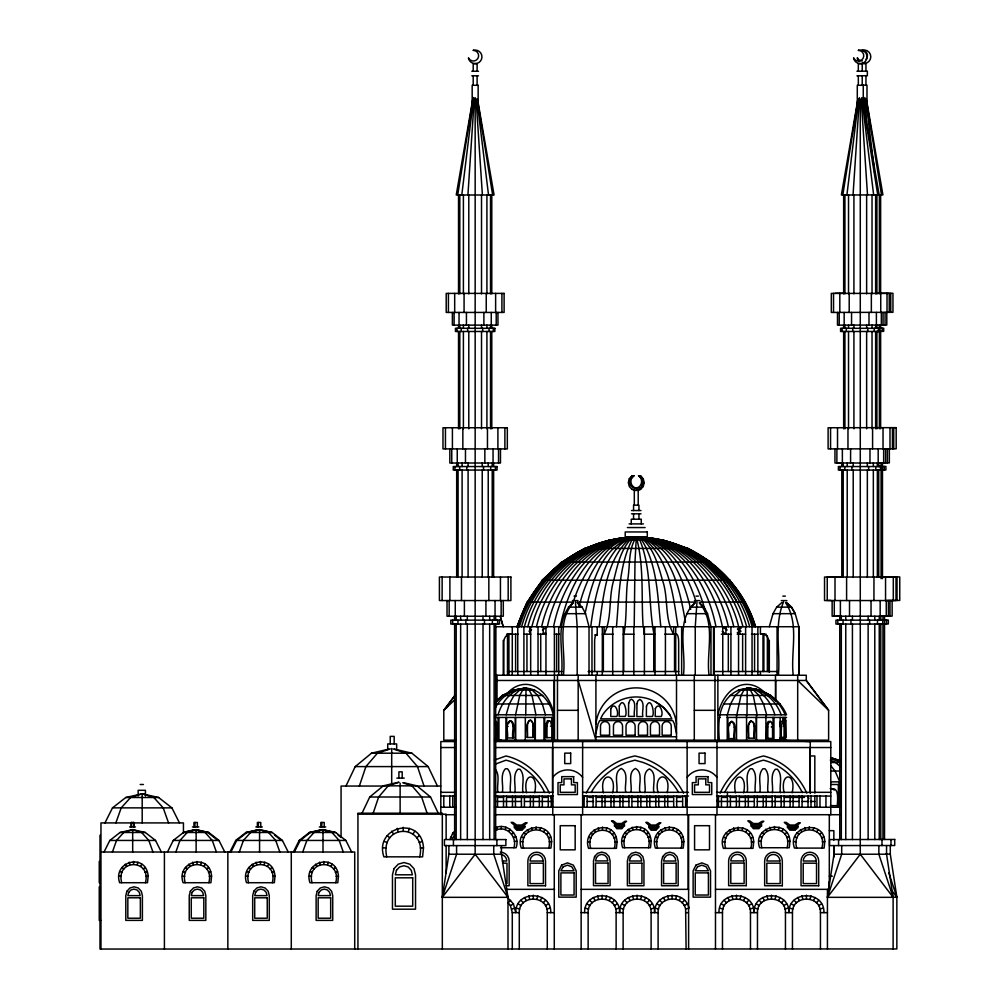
<?xml version="1.0" encoding="UTF-8"?>
<svg xmlns="http://www.w3.org/2000/svg" width="999" height="999" viewBox="0 0 999 999"><rect width="100%" height="100%" fill="white"/><g stroke="black" fill="none" stroke-linecap="round" stroke-linejoin="round"><path stroke-width="1.5" d="M525.749 714.797L526.023 688.186C540.934 689.098 551.923 703.508 553.633 717.432L494.542 717.432M746.99 714.797L747.24 688.186C764.247 688.498 779.957 699.125 786.563 714.797L717.869 714.797A42.358 30.145 -90 0 1 764.847 692.831M634.203 626.735L634.989 562.05L636.313 537.175L662.674 540.022L687.861 548.439L710.826 562.05L561.688 562.05L542.22 580.219L527.222 602.11L517.095 626.735M781.643 737.924C780.431 736.962 782.067 709.814 783.978 726.46M551.735 737.637L545.654 737.637L545.741 724.687L547.44 720.641L550.536 721.216L551.735 726.173L550.449 726.173M546.952 737.637L547.027 724.687L548.726 720.641M767.794 738.386L767.869 725.436L768.98 721.965L770.179 721.191L771.378 721.965L772.502 725.436L772.577 738.386L766.508 738.386L766.82 724.063L768.281 721.39L770.092 721.965M510.926 720.729C516.433 724.013 512.275 732.991 513.686 737.924L507.33 737.924C508.741 732.991 504.582 724.013 510.089 720.729C515.596 724.013 511.451 732.991 512.862 737.924M467.919 195.005L474.238 99.188M853.046 195.005L859.465 97.652M862.686 105.27L863.086 99.088M530.881 720.416C535.864 724.213 532.08 732.304 533.354 737.424L527.122 737.424C528.596 732.604 524.125 722.889 530.369 720.229M527.385 737.424L527.497 724.475L528.883 720.991M616.433 626.735C619.18 597.702 618.631 566.67 631.905 540.022L636.313 537.175C690.172 537.175 740.259 575.174 755.431 626.735M750.449 721.166C757.729 721.578 753.009 734.253 754.47 738.174L748.239 738.174C749.512 733.054 745.729 724.962 750.711 721.166M748.501 738.174L748.613 725.224L749.999 721.74M828.983 885.289L829.307 881.405M779.72 724.974L780.544 720.916L781.43 721.49M121.703 882.716C115.36 858.628 151.761 858.628 145.417 882.716M148.127 876.223L147.49 882.716L119.63 882.716C112.3 860.938 146.641 852.547 148.127 876.223L145.804 876.335M185.14 882.716C178.796 858.628 215.197 858.628 208.853 882.716M211.563 876.223L210.926 882.716L183.067 882.716C175.737 860.938 210.077 852.547 211.563 876.223L209.241 876.335M248.576 882.716C242.245 858.628 278.634 858.628 272.29 882.716M275 876.223L274.363 882.716L246.516 882.716C239.186 860.938 273.514 852.547 275 876.223L272.677 876.335M312.025 882.716C305.682 858.628 342.07 858.628 335.739 882.716M338.436 876.223L337.799 882.716L309.952 882.716C302.622 860.938 336.95 852.547 338.436 876.223L336.114 876.335M386.763 856.842C379.058 822.914 427.435 822.914 419.73 856.842M423.489 847.814L422.602 856.842L383.891 856.842C373.701 826.573 421.428 814.909 423.489 847.814L420.267 847.976M590.634 848.363C584.29 824.275 620.691 824.275 614.348 848.363M617.057 841.87L616.42 848.363L588.561 848.363C581.231 826.585 615.571 818.193 617.057 841.87L614.735 841.982M624.725 847.739C618.381 823.651 654.782 823.651 648.438 847.739M651.148 841.233L650.511 847.739L622.652 847.739C615.322 825.961 649.662 817.569 651.148 841.233L648.826 841.358M657.467 848.101C651.123 824.025 687.524 824.025 681.181 848.101M683.89 841.608L683.254 848.101L655.394 848.101C648.064 826.323 682.404 817.944 683.89 841.608L681.568 841.732M495.029 830.718C505.831 824.2 517.669 836.7 513.911 847.739M494.542 828.233C506.481 821.49 520.829 835.189 516.121 847.739L500.561 847.739M523.513 848.101C517.057 823.913 555.194 823.913 548.738 848.101M551.623 841.608L550.948 848.101L521.316 848.101C513.249 826.273 550.661 818.406 551.623 841.608L549.15 841.732M725.586 848.363C719.13 824.175 757.267 824.175 750.811 848.363M753.696 841.87L753.009 848.363L723.388 848.363C715.321 826.535 752.734 818.656 753.696 841.87L751.223 841.982M761.85 847.739C755.394 823.551 793.531 823.551 787.075 847.739M789.959 841.233L789.285 847.739L759.652 847.739C751.585 825.911 788.998 818.031 789.959 841.233L787.487 841.358M796.678 848.101C790.221 823.913 828.358 823.913 821.902 848.101M824.787 841.608L824.113 848.101L794.48 848.101C786.413 826.273 823.825 818.406 824.787 841.608L822.314 841.732M461.788 195.005L473.651 97.652M846.902 195.005L858.578 99.188M599.1 626.735C603.458 596.965 605.619 562.487 628.059 540.022L636.313 537.175L662.312 540.022L687.225 548.439L709.802 562.05L728.995 580.219L743.943 602.11L753.958 626.735M550.774 912.649C551.623 890.184 514.935 890.184 515.784 912.649L513.449 903.908L508.254 898.426M519.28 949.05L519.28 912.649C518.606 894.679 547.952 894.679 547.277 912.649L547.277 949.05M584.64 912.649C583.791 890.184 620.479 890.184 619.617 912.649C618.768 890.184 655.456 890.184 654.607 912.649C653.733 892.969 684.752 888.885 688.998 908.128L685.614 909.028L686.101 949.05M588.136 949.05L588.136 912.649C587.462 894.679 616.808 894.679 616.121 912.649L616.121 949.05M623.126 949.05L623.126 912.649C622.439 894.679 651.785 894.679 651.111 912.649L651.111 949.05M658.104 949.05L658.104 912.649C657.404 896.902 682.23 893.63 685.614 909.028M718.98 912.649C718.131 890.184 754.819 890.184 753.97 912.649C753.121 890.184 789.809 890.184 788.948 912.649C788.099 890.184 824.787 890.184 823.938 912.649M722.477 949.05L722.477 912.649C721.802 894.679 751.148 894.679 750.474 912.649L750.474 949.05M757.467 949.05L757.467 912.649C756.78 894.679 786.138 894.679 785.451 912.649L785.451 949.05M792.457 949.05L792.457 912.649C791.77 894.679 821.116 894.679 820.441 912.649L820.441 949.05M697.002 601.91L695.254 626.735L695.254 675.249M448.888 845.604L448.888 854.22L442.32 897.327L507.992 897.327L507.992 949.05M834.003 845.604L834.003 854.22L827.434 897.327L893.118 897.327L893.118 949.05M515.584 714.797L519.717 695.466L522.727 690.047L526.023 688.186L532.155 690.047L537.749 695.466L542.32 703.97L545.454 714.797M736.825 714.797L740.958 695.466L743.955 690.047L747.24 688.186L759.252 690.047L770.217 695.466L775.798 700.774M590.721 626.735C593.556 604.532 598.164 582.38 607.817 562.05C614.135 550.911 622.402 538.548 636.313 537.175C689.522 537.212 737.911 575.874 752.135 626.735M785.501 720.991L785.689 720.229L786.063 737.424L785.314 737.424M457.692 195.005L472.977 99.001M842.806 195.005L858.091 99.001M473.051 97.477L456.243 195.005L494.068 195.005L478.046 102.048M857.654 100.524L841.37 195.005L882.916 194.892L866.633 100.412M585.027 613.698C591.283 584.652 601.823 542.732 636.313 537.175C689.01 537.25 736.013 576.548 749.675 626.735M729.495 725.649L729.782 724.263M450.012 839.56L452.759 833.141L455.307 830.706M579.095 606.455C584.403 585.064 593.743 564.085 609.652 548.439C630.619 529.47 661.051 538.973 684.14 548.439M595.916 733.353L598.114 723.701L599.712 720.566L672.727 720.566L674.313 723.701L676.51 733.353M632.442 475.749L629.295 478.746L628.334 482.629L629.295 486.501L631.917 489.348L635.501 490.384L640.596 489.348L643.231 486.501L644.193 482.629L643.231 478.746L640.596 475.899L638.561 475.749A6.618 6.119 -90 0 1 640.197 485.739A6.618 6.119 -90 0 1 630.819 485.739A6.618 6.119 -90 0 1 632.442 475.749L633.953 475.749A6.618 6.119 -90 0 0 631.468 484.29A6.618 6.119 -90 0 0 639.11 487.699M639.098 489.348L641.72 486.501L642.682 482.629L641.72 478.746L638.561 475.749M560.214 626.735C567.719 587.462 591.283 540.047 636.313 537.175C687.649 537.387 730.781 578.409 742.969 626.735M695.217 602.472C675.037 620.491 686.5 651.96 683.403 675.249M573.251 602.472C553.046 620.491 564.522 651.96 561.426 675.249M536.9 899.137L537.812 895.753M605.756 899.137L606.655 895.753M640.734 899.137L641.645 895.753M675.724 899.137L676.635 895.753M740.097 899.137L741.008 895.753M775.087 899.137L775.986 895.753M810.064 899.137L810.976 895.753M769.317 626.735L772.976 613.673L776.673 607.142L781.967 602.472M553.558 626.735C561.775 585.464 589.847 539.148 636.313 537.175C686.775 537.574 727.322 579.645 738.661 626.735L741.221 628.221M137.238 864.535L137.924 862.174M200.674 864.535L201.373 862.174M264.111 864.535L264.81 862.174M327.547 864.535L328.246 862.174M408.354 831.568L409.328 828.283M506.131 714.797L509.34 703.97L514.01 695.466L519.742 690.047L526.023 688.186L529.158 690.047L532.005 695.466L535.939 714.797M606.168 830.181L606.868 827.821M640.259 829.557L640.958 827.197M673.001 829.919L673.688 827.559M727.372 714.797L730.569 703.97L735.239 695.466L740.971 690.047C759.09 684.003 778.458 698.176 785.152 714.797M547.352 626.735C556.406 583.591 588.561 538.486 636.313 537.175C685.789 537.837 723.351 581.068 733.778 626.735M505.207 829.557L505.956 827.197M540.034 829.919L540.784 827.559M742.107 830.181L742.844 827.821M778.371 829.557L779.12 827.197M813.198 829.919L813.948 827.559M541.645 626.735C551.598 581.893 587.4 538.024 636.313 537.175C684.69 538.224 718.818 582.679 728.346 626.735M359.353 786.051L365.909 766.595L377.435 753.196L390.272 748.913M373.176 813.211L378.646 797.002L388.249 785.838L398.813 782.304M536.475 626.735C547.327 580.369 586.351 537.699 636.313 537.175C683.478 538.773 713.748 584.452 722.402 626.735L727.185 630.044M115.859 822.914L121.204 807.866L130.582 797.502L142.195 793.805L158.629 797.502L171.903 807.866L179.458 822.914M112.412 852.022L116.533 840.446L123.751 832.479L132.68 829.632L145.317 832.479L155.532 840.446L161.338 852.022M175.861 852.022L179.97 840.446L187.188 832.479L196.129 829.632L208.766 832.479L218.968 840.446L224.787 852.022M239.298 852.022L243.406 840.446L250.624 832.479L259.565 829.632L272.203 832.479L282.405 840.446L288.224 852.022M302.734 852.022L306.855 840.446L314.073 832.479L323.002 829.632L335.639 832.479L345.854 840.446L351.66 852.022M531.855 626.735C543.593 579.033 585.426 537.474 636.313 537.175C682.117 539.535 708.116 586.388 715.971 626.735M508.528 723.588L508.966 722.402M527.822 626.735C540.397 577.884 584.602 537.325 636.313 537.175C674.213 539.547 696.765 577.497 705.107 610.801M718.556 797.302L716.982 801.46L754.17 801.46M524.4 626.735C537.712 576.935 583.903 537.237 636.313 537.175C669.055 539.635 686.812 572.827 695.741 600.736M521.59 626.735C535.551 576.161 583.316 537.175 636.313 537.175C670.341 541.708 683.89 580.294 690.709 609.353M573.726 600.736C583.416 570.541 609.865 527.834 647.377 540.022C673.676 558.316 680.456 592.744 685.464 622.389M519.443 626.735C531.843 584.29 567.17 549.999 610.401 540.022M517.932 626.735C528.321 592.657 552.884 563.861 585.014 548.439C604.033 542.207 625.636 532.892 645.554 540.022C669.929 561.351 673.301 596.603 677.971 626.735M517.407 626.735C532.342 575.049 582.442 537.087 636.313 537.175L643.668 540.022C654.582 550.724 658.378 565.996 662.462 580.219C668.731 597.652 664.148 618.156 673.638 634.19L673.638 626.735M516.908 626.735L527.06 602.11L573.176 602.11M761.725 692.082C751.935 686.176 738.686 687.537 730.356 695.466C717.719 707.067 718.281 724.425 719.268 740.172M498.039 714.797C501.873 701.91 511.525 688.898 526.023 688.186L513.611 690.047L502.285 695.466L495.104 702.072M783.553 601.91C773.825 624.912 780.494 651.123 778.421 675.249M345.954 786.051L355.232 766.595L371.516 753.196L388.811 749.113M362.013 813.211L369.742 797.002L383.316 785.838L398.726 782.192M104.945 822.914L112.5 807.866L125.774 797.502L142.195 793.805L153.821 797.502L163.199 807.866L168.544 822.914M104.021 852.022L109.84 840.446L120.042 832.479L132.68 829.632L141.621 832.479L148.839 840.446L152.947 852.022M167.47 852.022L173.277 840.446L183.491 832.479L196.129 829.632L205.057 832.479L212.275 840.446L216.396 852.022M229.932 852.022L235.752 840.446L245.954 832.479L255.781 830.269M230.906 852.022L236.713 840.446L246.928 832.479L259.565 829.632L268.506 832.479L275.724 840.446L279.832 852.022M293.369 852.022L299.188 840.446L309.39 832.479L320.629 829.944M294.343 852.022L300.162 840.446L310.364 832.479L323.002 829.632L331.943 832.479L339.161 840.446L343.269 852.022M495.292 708.029C500.836 696.378 513.211 688.761 526.023 688.186L518.756 689.735M720.142 793.144C728.209 775.199 744.08 760.489 763.473 755.968C782.866 760.489 798.738 775.199 806.805 793.144M724.662 792.532C732.217 776.91 746.49 764.347 763.473 760.177C780.456 764.347 794.742 776.91 802.284 792.532M540.272 900.536L542.02 897.502M609.128 900.536L610.876 897.502M644.118 900.536L645.866 897.502M679.095 900.536L680.843 897.502M743.468 900.536L745.217 897.502M778.458 900.536L780.207 897.502M813.448 900.536L815.196 897.502M730.219 723.076L730.793 722.165M140.572 866.27L141.895 864.247M204.008 866.27L205.332 864.247M267.445 866.27L268.781 864.247M330.894 866.27L332.217 864.247M412.987 833.99L414.835 831.168M609.502 831.917L610.826 829.894M643.593 831.293L644.929 829.27M676.335 831.668L677.659 829.632M508.753 831.293L510.177 829.27M543.581 831.668L545.004 829.632M745.654 831.917L747.065 829.894M781.93 831.293L783.341 829.27M816.757 831.668L818.169 829.632M454.882 699.662L443.806 710.326L455.007 695.391L443.806 710.326L443.806 740.172L455.769 740.172M475.162 97.652L475.162 854.22L442.32 897.327L456.58 854.22L456.58 845.604M860.276 99.188L860.276 854.22L827.434 897.327L841.695 854.22L841.695 845.604M660.826 626.735C657.567 597.589 657.729 565.646 641.745 540.022L636.313 537.175C627.921 549.338 630.282 566.158 627.622 580.219C625.461 598.139 627.197 616.445 623.9 634.19L623.9 626.735M573.251 602.784C555.744 622.19 566.458 651.96 563.386 675.249M691.271 607.142L695.217 602.784M633.953 475.749L630.794 478.746L629.295 478.746M510.664 900.286L508.191 902.759L510.414 905.656L512.287 912.649L512.287 949.05M543.169 902.759L545.654 900.286M612.025 902.759L614.497 900.286M647.015 902.759L649.487 900.286M681.992 902.759L684.465 900.286M746.365 902.759L748.838 900.286M781.355 902.759L783.828 900.286M816.345 902.759L818.818 900.286M443.806 710.326L448.226 706.056M495.229 702.896L503.046 695.466L514.01 690.047L526.023 688.186L516.845 689.785M549.163 574.875L551.423 572.739M555.943 568.456C577.285 547.964 607.105 538.211 636.313 537.175L639.797 540.022C652.147 569.817 647.914 603.246 653.983 634.19M542.357 580.219L561.8 562.05L584.577 548.439L687.936 548.439C720.167 563.898 745.129 592.507 755.606 626.735M622.589 824.712L626.573 821.278L624.987 821.278L621.515 823.526L616.808 823.526L613.274 820.866L611.538 820.866L615.646 824.712M656.88 826.223L660.851 822.789L659.278 822.789L655.794 825.037L651.086 825.037L647.564 822.377L645.829 822.377L649.924 826.223M509.54 721.49L510.202 720.916M143.257 869.005L145.105 867.494M206.693 869.005L208.541 867.494M270.142 869.005L271.978 867.494M333.579 869.005L335.414 867.494M416.733 837.786L419.293 835.676M612.187 834.652L614.035 833.141M646.291 834.028L648.126 832.517M679.02 834.39L680.868 832.879M522.889 826.223L527.122 822.789L525.437 822.789L521.74 825.037L516.733 825.037L512.986 822.377L511.138 822.377L515.496 826.223M759.577 824.712L763.81 821.278L762.137 821.278L758.441 823.526L753.421 823.526L749.675 820.866L747.826 820.866L752.185 824.712M796.053 826.223L800.286 822.789L798.601 822.789L794.904 825.037L789.897 825.037L786.151 822.377L784.302 822.377L788.661 826.223M511.625 834.028L513.573 832.517M546.453 834.39L548.401 832.879M748.513 834.652L750.474 833.141M784.789 834.028L786.75 832.517M819.617 834.39L821.578 832.879M545.504 632.542L543.206 634.19L543.206 626.735M542.407 630.044L546.116 627.559M576.923 554.045L579.545 552.447M582.155 550.836L586.076 548.439L610.601 540.022L636.313 537.175C644.28 565.896 641.096 597.077 643.131 626.735M528.983 631.206L531.48 629.72M510.414 905.656L513.449 903.908M545.404 905.656L548.426 903.908M614.248 905.656L617.282 903.908M649.238 905.656L652.26 903.908M684.215 905.656L687.25 903.908M748.588 905.656L751.623 903.908M783.578 905.656L786.613 903.908M818.568 905.656L821.59 903.908M831.031 789.235C839.722 785.913 837.399 801.835 837.287 805.656L830.344 805.656M511.65 692.082L515.309 690.047M503.134 695.466L514.048 690.047M494.505 760.089L505.981 755.968C525.374 760.489 541.246 775.199 549.313 793.144M495.192 764.173L505.981 760.177C522.964 764.347 537.25 776.91 544.792 792.532M636.276 537.187L629.969 540.022C620.229 551.236 617.295 566.233 613.748 580.219C608.291 597.777 612.387 617.694 604.108 634.19L604.108 626.735M145.055 872.464L147.24 871.603M208.504 872.464L210.677 871.603M271.94 872.464L274.126 871.603M335.377 872.464L337.562 871.603M419.23 842.594L422.265 841.408M613.985 838.111L616.171 837.249M648.089 837.487L650.262 836.625M680.819 837.849L683.004 837M604.095 543.181L611.151 540.546M513.536 837.487L515.859 836.625M548.364 837.849L550.686 837M750.436 838.111L752.759 837.249M786.7 837.487L789.023 836.625M821.528 837.849L823.85 837M602.971 543.181L610.377 540.546M588.561 547.952L611.151 540.022L630.394 537.837M584.79 548.439L609.952 540.022M186.214 832.479L193.881 830.044M249.663 832.479L257.317 830.044M313.099 832.479L320.754 830.044M637.012 490.384L640.596 489.348M731.455 721.59L732.18 721.39C737.687 724.675 733.528 733.666 734.939 738.598L728.583 738.598C729.994 733.666 725.836 724.675 731.343 721.39C736.85 724.675 732.704 733.666 734.115 738.598M511.813 909.028L515.197 908.128M546.803 909.028L550.174 908.128M615.646 909.028L619.03 908.128M650.636 909.028L654.008 908.128M749.987 909.028L753.371 908.128M784.977 909.028L788.361 908.128M819.967 909.028L823.338 908.128M529.333 720.416L531.143 720.416M183.916 832.155L193.756 829.944M627.647 539.073L630.506 538.436L627.484 538.873M830.194 788.661L832.354 788.661M625.936 538.985L630.332 538.211M624.425 539.073L630.319 538.124L623.089 538.998M617.12 540.022L620.054 539.585M624.462 538.923L630.332 538.049M615.796 540.022L620.167 539.41M614.597 540.022L619.23 539.41M622.315 538.998L630.032 537.986M613.511 540.022L619.567 539.26M622.589 538.873L630.157 537.924L611.738 540.022M612.562 540.022L630.294 537.887M514.323 841.358L516.795 841.233M495.179 740.047L501.386 739.784M862.062 63.536L865.958 63.536L865.958 71.141M471.815 71.254L478.496 71.254M856.93 71.254L867.357 71.141L867.357 75.699L856.93 75.812M471.815 75.812L478.496 75.812M861.425 85.177L866.995 85.177L866.995 102.435L862.512 102.435M835.052 293.281L843.531 293.281M876.435 293.281L892.956 293.281L892.956 312.325L831.318 312.437L831.318 293.394L889.235 293.394L889.235 312.437M876.96 331.368L883.715 331.368L883.715 328.196L876.96 328.196L876.897 325.125M838.685 462.912L840.609 462.912M878.408 462.912L889.335 462.912L889.335 448.801M878.408 466.433L885.901 466.433L885.901 469.967L881.081 469.967L881.081 578.696M631.917 475.899L633.428 475.899M639.098 475.899L640.596 475.899M641.72 478.746L643.231 478.746M642.682 482.629L644.193 482.629M641.72 486.501L643.231 486.501M631.917 489.348L633.428 489.348M631.518 510.539L640.996 510.539M631.518 513.823L640.996 513.823M629.108 523.901L643.418 523.901M627.397 527.559L645.117 527.559M609.84 540.022L662.674 540.022M828.258 576.935L843.081 576.935M879.132 576.935L899.749 576.935L899.749 600.449L886.95 600.449M542.22 580.219L730.294 580.219M574 596.128L576.435 596.128M695.991 596.128L698.401 596.128M782.841 596.128L785.351 596.128M828.258 600.449L830.981 600.449M572.464 600.611L577.984 600.611M694.455 600.611L699.924 600.611M781.28 600.611L786.9 600.611M577.272 602.11L694.854 602.11M700.249 602.11L745.454 602.11M568.319 607.142L582.117 607.142L585.564 613.673L589.023 626.735L589.023 675.249M690.297 607.142L704.083 607.142L707.529 613.673L710.976 626.735L710.976 675.249M776.722 607.142L791.52 607.142L795.216 613.673L798.875 626.735L798.913 675.249L798.875 626.735L495.467 626.735L495.467 675.249L806.28 675.249L806.28 680.469L828.621 710.326L828.621 740.172L494.542 740.172M564.872 613.673L585.564 613.673M686.85 613.673L707.529 613.673M773.026 613.673L795.216 613.673L791.483 607.142L786.238 602.472L791.483 607.142M835.876 616.121L841.071 616.121M880.007 616.121L892.144 616.121L892.144 600.449M880.007 620.029L888.336 620.029L888.336 623.95L880.007 623.95M884.602 620.142L835.951 620.142L835.951 624.063L884.602 624.063M760.414 626.735L760.414 633.853L762.974 633.853L762.974 671.515M506.88 634.015A7.667 6.843 90 0 1 508.928 634.19L518.206 634.19M523.901 634.19L530.794 634.19M538.036 634.19L546.203 634.19M554.37 634.19L559.452 634.19M602.322 634.19L613.186 634.19M623.214 634.19L633.94 634.19M654.969 634.19L643.98 634.19L643.98 626.735M664.785 634.19L675.711 634.19A7.667 2.41 -90 0 1 678.671 641.658L678.671 675.249M721.29 634.19L730.918 634.19M737.175 634.19L745.604 634.19M751.448 634.19L757.854 634.19M762.974 634.19L766.196 634.19M594.667 634.952L597.227 634.952L597.227 626.735M507.48 671.515L561.813 671.515M588.161 671.515L678.758 671.515M714.11 671.515L777.072 671.515M497.027 680.469L806.23 680.469L828.621 710.326L797.689 680.469M513.611 690.047L534.74 690.047M738.411 690.047L759.652 690.047M502.285 695.466L542.694 695.466M730.356 695.466L770.978 695.466M495.192 703.97L549.175 703.97M723.776 703.97L780.219 703.97M557.467 710.326L578.171 710.326M694.293 710.326L714.972 710.326M494.942 714.797L554.108 714.797A42.358 29.745 -90 0 0 507.742 692.831M719.268 717.432L720.179 717.432M727.235 717.432L786.563 717.432M532.979 724.475L533.354 725.961M545.654 726.173L546.952 726.173M507.33 726.46L508.154 726.46M512.862 726.46L513.686 726.46M779.682 726.46L781.643 726.46M751.223 720.978L753.333 722.652L754.47 726.71M497.614 726.922L497.09 722.876L495.804 721.191L494.905 721.965L495.916 726.922L497.614 726.922L497.614 738.386L495.204 738.386M766.508 726.922L767.794 726.922M771.29 726.922L772.577 726.922M734.115 727.135L734.939 727.135M595.916 736.763L676.51 736.763M779.682 737.924L783.978 737.924M454.82 741.558L440.821 741.558L440.821 814.709M495.242 741.558L830.793 741.558L830.793 814.709M440.821 747.539L454.82 747.539M495.129 747.539L830.793 747.539M371.516 753.196L411.863 753.196L428.159 766.595L437.437 786.051M810.276 755.968L814.822 755.968L814.822 793.144M831.156 762.524L841.283 762.524L830.619 758.591M355.232 766.595L428.159 766.595M830.594 771.028L840.946 771.028M396.828 778.109L404.27 778.109M831.255 781.867L839.797 781.867L835.077 771.028L830.781 765.721M140.185 784.49L143.394 784.49M830.831 784.49L839.797 784.49M383.316 785.838L416.933 785.838L430.519 797.002L438.249 813.211M384.677 786.051L341.071 786.051L341.071 837.549M415.834 786.051L440.759 786.051M440.821 792.319L454.845 792.319M495.342 792.319L552.971 792.319M582.567 792.319L688.486 792.319M716.52 792.319L830.793 792.319M440.821 796.053L454.845 796.053M494.567 796.053L552.971 796.053M582.567 796.053L688.486 796.053M716.52 796.053L830.793 796.053M369.742 797.002L430.519 797.002M497.465 797.402L503.658 797.402M506.755 797.402L539.26 797.402M542.357 797.402L547.002 797.402M588.786 797.402L593.394 797.402M596.478 797.402L673.276 797.402M676.36 797.402L680.968 797.402M722.452 797.402L727.097 797.402M730.194 797.402L736.388 797.402M739.485 797.402L771.99 797.402M775.087 797.402L781.268 797.402M784.365 797.402L804.495 797.402M125.774 797.502L158.629 797.502M496.678 801.46L521.478 801.46M524.575 801.46L552.484 801.46L550.899 797.302M587.312 801.46L593.543 801.46M596.665 801.46L629.42 801.46M632.542 801.46L673.089 801.46M676.211 801.46L682.442 801.46M757.279 801.46L799.125 801.46M802.222 801.46L808.428 801.46M810.276 801.46L814.822 801.46M440.821 807.242L455.756 807.242M494.567 807.242L841.245 807.242M112.5 807.866L171.903 807.866M357.942 814.185L446.128 814.185L446.128 839.235M445.429 814.709L454.82 814.709M495.179 814.709L841.245 814.709M129.57 826.947L135.427 826.947M192.407 826.947L198.863 826.947M255.856 826.947L262.3 826.947M319.293 826.947L325.749 826.947M829.307 830.669L833.853 830.669L833.853 840.184M120.042 832.479L145.317 832.479M183.491 832.479L208.766 832.479M245.954 832.479L272.203 832.479M309.39 832.479L335.639 832.479M109.84 840.446L155.532 840.446M173.277 840.446L218.968 840.446M235.752 840.446L282.405 840.446M299.188 840.446L345.854 840.446M100.961 852.022L354.72 852.022L354.72 949.05M885.663 854.12L890.284 854.12L896.852 897.214L896.852 948.938L100 949.05L100 835.176M448.888 854.22L501.423 854.22L507.992 897.327L475.162 854.22M834.003 854.22L886.55 854.22L893.118 897.327L860.276 854.22M502.397 861.001L506.743 861.001A6.531 6.531 0 0 0 501.336 854.57M502.547 863.173L506.993 863.173L506.993 883.591M829.307 876.16L832.342 876.16M506.206 885.751L509.153 885.751L509.153 861.001A8.829 8.829 0 0 0 500.324 852.184M506.068 889.347L554.582 889.347M581.143 889.347L688.611 889.347M715.484 889.347L829.307 889.347L829.307 814.709M892.269 897.214L896.852 897.214L888.76 872.801M512.287 912.649L519.28 912.649M547.277 912.649L554.27 912.649M581.143 912.649L588.136 912.649M616.121 912.649L623.126 912.649M651.111 912.649L658.104 912.649M686.101 912.649L688.423 912.649M715.484 912.649L722.477 912.649M750.474 912.649L757.467 912.649M785.451 912.649L792.457 912.649M820.441 912.649L827.434 912.649M100 920.379L99.251 920.379L99.251 886.812M100.961 920.379L100.212 920.379L100.212 886.812M768.368 739.784L810.276 741.558L810.276 793.468M793.805 841.608L796.278 841.732M758.978 841.233L761.45 841.358M722.702 841.87L725.174 841.982M520.641 841.608L523.101 841.732M654.757 841.608L657.08 841.732M622.015 841.233L624.338 841.358M587.924 841.87L590.247 841.982M383.004 847.814L386.226 847.976M309.315 876.223L311.638 876.335M245.879 876.223L248.202 876.335M182.43 876.223L184.753 876.335M118.993 876.223L121.316 876.335M661.026 540.022L643.506 538.011L649.487 538.873M660.264 540.022L642.22 537.887L661.638 540.022L684.477 547.952M642.382 537.924L659.365 540.022M652.434 539.26L658.341 540.022M642.207 537.986L657.192 540.022M651.373 539.36L655.931 540.022M651.498 539.547L654.557 540.022M642.345 538.211L646.94 538.985M757.18 714.797L753.246 695.466L750.386 690.047L747.24 688.186C763.024 688.573 776.011 700.374 781.168 714.797M645.379 538.873L642.32 538.311L645.329 539.073M766.683 714.797L763.548 703.97L758.978 695.466L753.383 690.047L747.24 688.186L754.607 689.735M747.24 688.186C761.663 688.923 771.091 702.01 774.862 714.797M324.837 830.269L334.677 832.479M262.812 830.581L271.228 832.479M197.964 830.269L207.792 832.479L217.994 840.446M394.568 749.113L411.863 753.196M404.333 782.866L416.933 785.838M789.547 908.128L792.931 909.028M754.57 908.128L757.941 909.028M719.58 908.128L722.951 909.028M655.207 908.128L658.578 909.028M620.217 908.128L623.601 909.028M585.239 908.128L588.611 909.028M516.383 908.128L519.767 909.028M830.556 757.567L840.471 760.726M324.588 830.444L328.421 831.668M197.702 830.444L201.536 831.668M839.472 760.726L831.268 758.016L840.783 761.176M393.119 748.913L405.956 753.196L417.47 766.595L424.038 786.051M402.772 782.754L412.013 785.838L421.615 797.002L427.085 813.211M662.449 540.022L687.499 548.439L710.189 562.05L717.007 568.456M662.125 540.022L686.85 548.439L690.796 550.836M662.412 540.509L680.519 546.952M660.676 540.022C702.747 550.374 735.351 585.451 746.69 626.735M661.7 540.546L668.868 543.181M794.742 837L797.065 837.849M759.914 836.625L762.237 837.487M723.638 837.249L725.961 838.111M521.578 837L523.888 837.849M450.474 837.249L452.797 838.111L454.707 834.652L452.759 833.141M655.644 837L657.817 837.849M622.901 836.625L625.087 837.487M588.811 837.249L590.996 838.111M384.228 841.408L387.262 842.594M310.202 871.603L312.375 872.464M246.753 871.603L248.938 872.464M183.317 871.603L185.502 872.464M119.88 871.603L122.053 872.464M830.281 760.127L835.601 762.524L841.021 767.257M791.295 903.908L794.33 905.656M756.305 903.908L759.34 905.656M721.328 903.908L724.35 905.656M656.955 903.908L659.977 905.656M621.965 903.908L624.999 905.656M586.987 903.908L590.009 905.656M518.131 903.908L521.166 905.656M693.431 552.447L696.066 554.045M700.024 556.443L702.659 558.041M737.424 628.97L741.083 631.206M685.913 548.439L688.498 550.037M737.287 632.542L739.847 634.19L739.847 626.735M655.269 701.71L663.361 707.404L669.842 714.884L671.865 718.868L600.561 718.868L602.584 714.884A40.509 40.509 0 0 1 669.842 714.884M722.202 631.393L725.936 634.19L725.936 626.735M797.015 832.879L798.975 834.39M762.187 832.517L764.148 834.028M725.923 833.141L727.884 834.652M523.851 832.879L525.811 834.39M338.074 835.127L340.347 836.9M274.638 835.127L280.307 839.56M657.779 832.879L659.615 834.39M625.037 832.517L626.885 834.028M590.946 833.141L592.794 834.652M387.2 835.676L389.76 837.786M312.337 867.494L314.173 869.005M248.901 867.494L250.737 869.005M185.452 867.494L187.3 869.005M122.015 867.494L123.851 869.005M494.867 768.755C500.599 774.949 496.553 784.852 497.864 792.232M719.28 570.591L729.495 580.219M700.149 603.408L704.083 607.142M577.197 602.472L582.117 607.142M709.253 562.05L711.488 564.185M794.08 900.286L796.553 902.759M759.09 900.286L761.563 902.759M724.1 900.286L726.585 902.759M659.727 900.286L662.212 902.759M624.75 900.286L627.222 902.759M589.76 900.286L592.232 902.759M520.916 900.286L523.389 902.759M705.194 562.05L723.189 580.219L737.2 602.11M833.353 789.235L834.215 790.134M699.163 602.784C716.695 622.177 705.968 651.96 709.04 675.249M578.184 603.871L581.143 607.142M891.22 889.834L896.852 897.214M800.424 829.632L801.835 831.668M765.596 829.27L767.007 831.293M729.32 829.894L730.744 831.917M527.26 829.632L528.671 831.668M785.639 602.784C799.637 623.888 790.459 651.723 793.218 675.249M732.829 585.077L735.339 588.736M739.51 594.817L741.183 597.24M531.593 720.991L532.692 723.089M660.976 829.632L662.312 831.668M628.246 829.27L629.57 831.293M594.155 829.894L595.479 831.917M391.658 831.168L393.506 833.99M315.534 864.247L316.87 866.27M252.098 864.247L253.434 866.27M188.661 864.247L189.985 866.27M125.212 864.247L126.548 866.27M797.702 897.502L799.45 900.536M762.712 897.502L764.46 900.536M727.734 897.502L729.482 900.536M663.361 897.502L665.109 900.536M628.371 897.502L630.119 900.536M593.381 897.502L595.129 900.536M524.537 897.502L526.286 900.536M745.004 602.11L755.107 626.735M744.517 602.11L746.203 606.218M749.55 614.422L751.236 618.518M807.854 795.916L808.915 798.688M893.118 897.327L878.858 854.22L878.858 845.604M507.992 897.327L493.731 854.22L493.731 845.604M804.645 827.559L805.381 829.919M769.817 827.197L770.554 829.557M733.553 827.821L734.29 830.181M531.48 827.559L532.217 829.919M496.653 827.197L497.39 829.557M578.171 680.469L595.916 740.172L595.916 675.249M664.947 827.559L665.646 829.919M632.217 827.197L632.904 829.557M598.126 827.821L598.813 830.181M397.165 828.283L398.139 831.568M319.505 862.174L320.204 864.535M256.069 862.174L256.768 864.535M192.632 862.174L193.319 864.535M129.183 862.174L129.882 864.535M500.362 616.57L503.246 626.735M500.312 616.57L502.784 625.274M801.922 895.753L802.821 899.137M766.932 895.753L767.844 899.137M731.942 895.753L732.854 899.137M667.569 895.753L668.481 899.137M632.592 895.753L633.491 899.137M597.602 895.753L598.513 899.137M528.746 895.753L529.657 899.137M862.636 99.001L879.182 195.005M866.195 98.889L881.48 194.892M862.699 100.524L877.746 195.005M477.335 99.001L492.632 195.005M575.412 601.91L577.185 626.735L577.185 675.249M865.708 99.088L874.175 168.619M874.55 171.716L874.924 174.8M861.787 97.652L873.65 195.005M476.848 99.188L488.523 195.005M864.822 97.54L866.458 122.265M866.657 125.35L866.857 128.446M861.188 99.188L867.507 195.005M476.073 99.188L482.392 195.005M897.027 576.935L897.027 600.449M893.73 427.647L893.73 448.801M893.306 577.035L893.306 600.549M892.444 427.747L892.444 448.913M890.996 839.572L890.996 845.604M890.758 293.281L890.758 312.325M890.284 845.504L890.284 854.12M889.997 427.747L889.997 448.913M889.997 600.449L889.997 616.121M888.411 600.549L888.411 616.221L832.142 616.221L832.142 600.549M887.399 448.801L887.399 462.912M887.025 293.394L887.025 312.437M886.8 312.325L886.8 325.025L837.487 325.125L837.487 312.437M886.55 845.604L886.55 854.22M886.488 620.029L886.488 623.95M886.275 600.549L886.275 616.221M885.601 448.913L885.601 463.012L834.952 463.012L834.952 448.913M885.551 577.035L885.551 600.549M885.064 312.325L885.064 325.025M884.527 616.121L884.527 839.46M884.24 466.433L884.24 469.967M883.665 448.913L883.665 463.012M883.066 312.437L883.066 325.125M883.029 427.747L883.029 448.913M882.966 616.121L882.966 620.029M882.966 623.95L882.966 839.46M882.754 620.142L882.754 624.063M882.479 462.912L882.479 578.696M882.217 328.196L882.217 331.368M881.992 839.572L881.992 845.604M881.33 312.437L881.33 325.125M881.081 462.912L881.081 466.433M880.743 293.394L880.743 312.437M880.806 616.221L880.806 620.142M880.806 624.063L880.806 839.572M880.631 194.892L880.631 293.781M880.631 325.025L880.631 328.196M880.631 331.368L880.631 428.721M880.506 466.545L880.506 470.067M880.169 600.549L880.169 616.221M879.37 194.892L879.37 293.781M879.37 325.025L879.37 328.196M879.37 331.368L879.37 428.721M879.245 616.221L879.245 620.142M879.245 624.063L879.245 839.572M878.745 463.012L878.745 466.545M878.745 470.067L878.745 577.247M878.483 328.296L878.483 331.481M878.183 448.913L878.183 463.012M877.484 620.142L877.484 624.063M877.347 463.012L877.347 466.545M877.347 470.067L877.347 577.247M876.897 195.005L876.897 293.893M876.897 331.481L876.897 428.821M876.385 312.437L876.385 325.125M875.761 466.545L875.761 470.067M875.636 195.005L875.636 293.893M875.636 325.125L875.636 328.296M875.636 331.481L875.636 428.821M874.787 616.221L874.787 620.142M874.787 624.063L874.787 839.572M874.212 328.296L874.212 331.481M873.95 577.035L873.95 600.549M873.338 463.012L873.338 466.545M873.338 470.067L873.338 577.247M872.589 427.747L872.589 448.913M872.027 195.005L872.027 293.893M872.027 325.125L872.027 328.296M872.027 331.481L872.027 428.821M871.353 293.394L871.353 312.437M871.041 600.549L871.041 616.221M869.967 448.913L869.967 463.012M869.592 620.142L869.592 624.063M868.993 312.437L868.993 325.125M868.655 466.545L868.655 470.067M868.131 616.221L868.131 620.142M868.131 624.063L868.131 839.572M867.819 328.296L867.819 331.481M867.344 463.012L867.344 466.545M867.344 470.067L867.344 577.247M866.633 195.005L866.633 293.893M866.633 325.125L866.633 328.296M866.633 331.481L866.633 428.821M865.958 75.699L865.958 85.177M864.01 99.088L864.01 111.451M862.224 71.254L862.224 63.636L858.328 63.636L858.328 71.254M862.224 75.812L862.224 85.29M858.328 75.812L858.328 85.29M853.92 195.005L853.92 293.893M853.92 325.125L853.92 328.296M853.92 331.481L853.92 428.821M853.208 463.012L853.208 466.545M853.208 470.067L853.208 577.247M852.734 328.296L852.734 331.481M852.422 616.221L852.422 620.142M852.422 624.063L852.422 839.572M851.897 466.545L851.897 470.067M851.56 312.437L851.56 325.125M850.961 620.142L850.961 624.063M850.586 448.913L850.586 463.012M849.512 600.549L849.512 616.221M849.2 293.394L849.2 312.437M848.526 195.005L848.526 293.893M848.526 325.125L848.526 328.296M848.526 331.481L848.526 428.821M847.964 427.747L847.964 448.913M847.214 463.012L847.214 466.545M847.214 470.067L847.214 577.247M846.603 577.035L846.603 600.549M846.34 328.296L846.34 331.481M845.766 616.221L845.766 620.142M845.766 624.063L845.766 839.572M844.917 195.005L844.917 293.893M844.917 325.125L844.917 328.296M844.917 331.481L844.917 428.821M844.792 466.545L844.792 470.067M844.167 312.437L844.167 325.125M843.656 195.005L843.656 293.893M843.656 325.125L843.656 328.296M843.656 331.481L843.656 428.821M843.206 463.012L843.206 466.545M843.206 470.067L843.206 577.247M843.069 620.142L843.069 624.063M842.369 448.913L842.369 463.012M842.07 328.296L842.07 331.481M841.807 463.012L841.807 466.545M841.807 470.067L841.807 577.247M841.308 616.221L841.308 620.142M841.308 624.063L841.308 839.572M840.384 600.549L840.384 616.221M840.047 466.545L840.047 470.067M839.809 293.394L839.809 312.437M839.747 616.221L839.747 620.142M839.747 624.063L839.747 839.572M839.322 781.867L839.322 807.242M839.222 312.437L839.222 325.125M838.561 839.572L838.561 845.604M838.361 784.49L838.361 807.242M837.799 620.142L837.799 624.063M837.524 427.747L837.524 448.913M836.887 448.913L836.887 463.012M835.002 577.035L835.002 600.549M834.277 600.549L834.277 616.221M833.853 846.553L833.853 857.204M833.528 293.394L833.528 312.437M830.556 427.747L830.556 448.913M827.434 889.347L827.434 949.05M827.247 577.035L827.247 600.549M825.948 796.053L825.948 807.242M819.979 796.053L819.979 807.242M816.982 796.053L816.982 807.242M814.822 795.916L814.822 807.242M811.013 796.053L811.013 807.242M809.977 747.539L809.977 792.219M809.29 826.847L809.29 829.32M808.029 796.053L808.029 807.242M806.443 895.154L806.443 898.663M802.06 796.053L802.06 807.242M799.075 796.053L799.075 807.242M797.689 675.249L797.689 740.172M796.59 827.746L796.59 829.033L788.648 829.033L788.648 827.746M795.391 829.033L795.391 830.181L789.759 830.181L789.759 829.033M793.106 796.053L793.106 807.242M792.182 792.756C796.727 771.703 779.532 771.703 784.078 792.756M790.122 796.053L790.122 807.242M785.464 717.432L785.464 740.172M784.153 796.053L784.153 807.242M784.078 717.432L784.078 740.172M782.841 717.432L782.841 723.501M782.841 737.15L782.841 740.172M781.168 796.053L781.168 807.242M780.419 792.707C779.095 785.326 783.141 775.424 777.409 769.23L775.311 769.23C769.58 775.424 773.626 785.326 772.314 792.707M780.157 717.432L780.157 740.172M777.072 626.735L777.072 675.249M775.711 680.469L775.711 700.749M775.486 675.249L775.486 700.374M775.187 796.053L775.187 807.242M774.462 826.485L774.462 828.958M773.963 717.432L773.963 740.172M773.051 717.432L773.051 740.172M772.202 796.053L772.202 807.242M771.465 895.154L771.465 898.663M769.317 640.371L769.317 672.215M768.743 671.515L768.743 641.658A7.955 6.968 -90 0 0 760.414 633.853M767.981 792.244C766.67 784.852 770.716 774.949 764.984 768.768L762.886 768.768C757.155 774.949 761.201 784.852 759.889 792.244M767.357 635.751L767.357 671.515M766.233 796.053L766.233 807.242M765.908 714.797L765.908 740.172M763.873 634.19L763.873 671.515M763.248 796.053L763.248 807.242M760.414 671.515L760.414 675.249M760.127 826.248L760.127 827.522L752.172 827.522L752.172 826.248M758.928 827.522L758.928 828.671L753.283 828.671L753.283 827.522M757.854 626.735L757.854 675.249M757.279 796.053L757.279 807.242M756.555 714.797L756.555 740.172M756.231 717.432L756.231 740.172M755.356 792.232C754.045 784.852 758.091 774.949 752.359 768.755L750.261 768.755C744.53 774.949 748.576 784.852 747.264 792.232M754.57 634.19L754.57 671.515M754.195 726.71L754.195 738.174M754.295 796.053L754.295 807.242M752.047 626.735L752.047 675.249M748.326 796.053L748.326 807.242M746.54 714.797L746.553 740.172M745.604 626.735L745.604 675.249M745.341 796.053L745.341 807.242M743.618 792.856C748.176 771.802 730.968 771.802 735.526 792.856M742.632 634.19L742.632 671.515M739.372 796.053L739.372 807.242M738.548 626.735L738.548 675.249M738.199 827.11L738.199 829.582M736.538 714.797L736.538 740.172M736.375 796.053L736.375 807.242M736.475 895.154L736.475 898.663M730.918 626.735L730.918 675.249M730.406 796.053L730.406 807.242M728.321 634.19L728.321 671.515M727.884 717.432L727.884 740.172M727.422 792.319L727.422 807.242M727.235 714.797L727.235 740.172M722.752 626.735L722.752 675.249M721.453 796.053L721.453 807.242M718.468 796.053L718.468 807.242M717.869 675.249L717.869 740.172M716.982 741.558L716.982 814.709M715.484 814.709L715.484 949.05M714.972 675.249L714.972 740.172M714.11 626.735L714.11 675.249M713.536 626.735L713.536 675.249M694.293 675.249L694.293 740.172M688.611 814.709L688.611 949.05M688.124 814.709L688.124 889.347M687.125 741.558L687.125 814.709M685.626 796.053L685.626 807.242M682.642 796.053L682.642 807.242M681.643 626.735L681.643 675.249M676.673 796.053L676.673 807.242M676.51 675.249L676.51 740.172M675.711 626.735L675.711 675.249M674.537 634.19L674.537 671.515M673.688 796.053L673.688 807.242M672.102 895.154L672.102 898.663M669.318 826.847L669.318 829.32M667.719 796.053L667.719 807.242M667.132 792.756C672.152 771.665 653.009 771.665 658.029 792.756M665.421 626.735L665.421 675.249M664.735 796.053L664.735 807.242M658.766 796.053L658.766 807.242M657.379 827.746L657.379 829.033L649.912 829.033L649.912 827.746M656.256 829.033L656.256 830.181L650.961 830.181L650.961 829.033M655.781 796.053L655.781 807.242M654.969 626.735L654.969 675.249M654.333 634.19L654.333 671.515M653.983 626.735L653.983 671.515M653.908 792.707C652.185 785.926 657.617 772.989 649.362 768.93C641.096 772.989 646.54 785.926 644.817 792.707M649.8 796.053L649.8 807.242M646.815 796.053L646.815 807.242M644.405 626.735L644.405 675.249M641.258 523.901L641.258 519.193L631.256 519.193L631.256 523.901M640.846 796.053L640.846 807.242M639.947 792.244C638.224 785.451 643.656 772.527 635.401 768.468C627.135 772.527 632.567 785.451 630.844 792.244M638.948 510.539L638.948 505.169L633.566 505.169L633.566 510.539M638.948 513.823L638.948 519.193M638.211 505.169L638.211 490.384L634.303 490.384L634.303 505.169M637.861 796.053L637.861 807.242M637.112 895.154L637.112 898.663M636.588 826.485L636.588 828.958M633.803 626.735L633.803 675.249M633.566 513.823L633.566 519.193M631.892 796.053L631.892 807.242M628.908 796.053L628.908 807.242M625.761 792.232C624.038 785.451 629.47 772.514 621.216 768.456C612.949 772.514 618.381 785.451 616.658 792.232M623.701 634.19L623.701 671.515M623.214 626.735L623.214 675.249M623.101 826.248L623.101 827.522L615.621 827.522L615.621 826.248M622.939 796.053L622.939 807.242M621.977 827.522L621.977 828.671L616.67 828.671L616.67 827.522M619.954 796.053L619.954 807.242M613.973 796.053L613.973 807.242M612.699 626.735L612.699 675.249M612.574 792.856C617.594 771.752 598.451 771.752 603.471 792.856M610.988 796.053L610.988 807.242M605.019 796.053L605.019 807.242M603.346 634.19L603.346 671.515M602.497 827.11L602.497 829.582M602.322 626.735L602.322 675.249M602.035 796.053L602.035 807.242M602.135 895.154L602.135 898.663M597.227 671.515L597.227 675.249M596.066 796.053L596.066 807.242M594.605 671.515L594.605 641.658A7.118 1.961 -90 0 1 597.227 634.952M593.081 796.053L593.081 807.242M591.982 626.735L591.982 675.249M587.112 796.053L587.112 807.242M584.128 796.053L584.128 807.242M582.629 741.558L582.629 814.709M581.143 814.709L581.143 949.05M578.171 675.249L578.171 740.172M558.728 626.735L558.728 675.249M557.467 675.249L557.467 740.172M556.643 634.19L556.643 671.515M554.37 626.735L554.52 740.172M554.27 814.709L554.27 949.05M554.108 680.469L554.108 740.172M552.734 717.432L552.734 740.172M552.772 741.558L552.772 814.709M552.484 747.539L552.484 792.219M552.484 795.291L552.484 807.242M551.823 717.432L551.823 740.172M551.286 796.053L551.286 807.242M548.301 796.053L548.301 807.242M545.953 626.735L545.953 675.249M544.68 717.432L544.68 740.172M544.043 717.432L544.043 740.172M542.332 796.053L542.332 807.242M540.721 634.19L540.721 671.515M539.348 796.053L539.348 807.242M538.036 626.735L538.036 675.249M536.126 826.847L536.126 829.32M535.327 717.432L535.327 740.172M535.002 717.432L535.002 740.172M534.69 792.756C539.235 771.703 522.04 771.703 526.585 792.756M533.379 796.053L533.379 807.242M533.279 895.154L533.279 898.663M533.091 725.961L533.091 737.424M530.669 626.735L530.669 675.249M530.382 796.053L530.382 807.242M529.807 626.735L529.807 634.19M526.948 634.19L526.948 671.515M525.312 717.432L525.312 740.172M524.413 796.053L524.413 807.242M523.901 626.735L523.901 675.249M523.426 827.746L523.426 829.033L515.472 829.033L515.472 827.746M522.927 792.707C521.603 785.326 525.649 775.424 519.917 769.23L517.819 769.23C512.087 775.424 516.133 785.326 514.822 792.707M522.227 829.033L522.227 830.181L516.595 830.181L516.595 829.033M521.428 796.053L521.428 807.242M517.757 626.735L517.757 675.249M515.609 634.19L515.609 671.515M515.646 717.432L515.646 740.172M515.459 796.053L515.459 807.242M515.309 717.432L515.309 740.172M512.475 796.053L512.475 807.242M512.275 626.735L512.275 675.249M510.489 792.244C509.178 784.852 513.224 774.949 507.492 768.768L505.394 768.768C499.662 774.949 503.708 784.852 502.397 792.244M508.928 634.19L508.928 675.249M508.179 577.035L508.179 600.549M507.48 634.19L507.48 675.249M506.655 717.432L506.655 740.172M506.505 796.053L506.505 807.242M506.006 717.432L506.006 740.172M504.882 427.747L504.882 448.913M503.871 675.249L503.871 641.658A7.667 6.843 -90 0 1 512.275 634.19M503.521 796.053L503.521 807.242M503.296 600.549L503.296 616.221L447.028 616.221L447.028 600.549M503.246 640.371L503.246 675.249M501.91 293.394L501.91 312.437M501.298 826.485L501.298 828.958M501.423 845.604L501.423 854.22M501.148 600.549L501.148 616.221M500.474 448.913L500.474 463.012L449.837 463.012L449.837 448.913M500.437 577.035L500.437 600.549M498.951 717.432L498.951 740.172M498.551 448.913L498.551 463.012M498.039 717.432L498.039 740.172M497.952 312.437L497.952 325.125L452.372 325.125L452.372 312.437M497.902 427.747L497.902 448.913M497.639 620.142L497.639 624.063M497.552 796.053L497.552 807.242M497.027 675.249L497.027 700.749M496.878 839.572L496.878 845.604M496.216 312.437L496.216 325.125M495.916 726.922L495.916 738.386M495.679 616.221L495.679 620.142M495.679 624.063L495.679 839.572M495.629 293.394L495.629 312.437M495.392 466.545L495.392 470.067M495.054 600.549L495.054 616.221M494.118 616.221L494.118 620.142M494.118 624.063L494.118 839.572M493.631 463.012L493.631 466.545M493.631 470.067L493.631 577.247M493.369 328.296L493.369 331.481M493.056 448.913L493.056 463.012M492.357 620.142L492.357 624.063M492.22 463.012L492.22 466.545M492.22 470.067L492.22 577.247M491.783 195.005L491.783 293.893M491.783 325.125L491.783 328.296M491.783 331.481L491.783 428.821M491.271 312.437L491.271 325.125M490.521 195.005L490.521 293.893M490.521 325.125L490.521 328.296M490.521 331.481L490.521 428.821M490.646 466.545L490.646 470.067M489.672 616.221L489.672 620.142M489.672 624.063L489.672 839.572M489.098 328.296L489.098 331.481M488.836 577.035L488.836 600.549M488.224 463.012L488.224 466.545M488.224 470.067L488.224 577.247M487.462 427.747L487.462 448.913M486.913 195.005L486.913 293.893M486.913 325.125L486.913 328.296M486.913 331.481L486.913 428.821M486.238 293.394L486.238 312.437M485.926 600.549L485.926 616.221M484.852 448.913L484.852 463.012M484.465 620.142L484.465 624.063M483.878 312.437L483.878 325.125M483.541 466.545L483.541 470.067M483.017 616.221L483.017 620.142M483.017 624.063L483.017 839.572M482.704 328.296L482.704 331.481M482.23 463.012L482.23 466.545M482.23 470.067L482.23 577.247M481.518 195.005L481.518 293.893M481.518 325.125L481.518 328.296M481.518 331.481L481.518 428.821M477.11 71.254L477.11 63.636L473.201 63.636L473.201 71.254M477.11 75.812L477.11 85.29M473.201 75.812L473.201 85.29M468.793 195.005L468.793 293.893M468.793 325.125L468.793 328.296M468.793 331.481L468.793 428.821M468.094 463.012L468.094 466.545M468.094 470.067L468.094 577.247M467.619 328.296L467.619 331.481M467.307 616.221L467.307 620.142M467.307 624.063L467.307 839.572M466.783 466.545L466.783 470.067M466.433 312.437L466.433 325.125M465.846 620.142L465.846 624.063M465.472 448.913L465.472 463.012M464.385 600.549L464.385 616.221M464.073 293.394L464.073 312.437M463.399 195.005L463.399 293.893M463.399 325.125L463.399 328.296M463.399 331.481L463.399 428.821M462.849 427.747L462.849 448.913M462.1 463.012L462.1 466.545M462.1 470.067L462.1 577.247M461.476 577.035L461.476 600.549M461.226 328.296L461.226 331.481M460.639 616.221L460.639 620.142M460.639 624.063L460.639 839.572M459.802 195.005L459.802 293.893M459.802 325.125L459.802 328.296M459.802 331.481L459.802 428.821M459.677 466.545L459.677 470.067M459.041 312.437L459.041 325.125M458.529 195.005L458.529 293.893M458.529 325.125L458.529 328.296M458.529 331.481L458.529 428.821M458.091 463.012L458.091 466.545M458.091 470.067L458.091 577.247M457.954 620.142L457.954 624.063M457.255 448.913L457.255 463.012M456.955 328.296L456.955 331.481M456.68 463.012L456.68 466.545M456.68 470.067L456.68 577.247M456.193 616.221L456.193 620.142M456.193 624.063L456.193 839.572M455.257 600.549L455.257 616.221M454.932 466.545L454.932 470.067M454.682 293.394L454.682 312.437M454.632 616.221L454.632 620.142M454.632 624.063L454.632 839.572M454.108 312.437L454.108 325.125M453.434 839.572L453.434 845.604M452.684 620.142L452.684 624.063M452.772 796.053L452.772 807.242M452.41 427.747L452.41 448.913M451.76 448.913L451.76 463.012M449.887 577.035L449.887 600.549M449.775 796.053L449.775 807.242M449.163 600.549L449.163 616.221M448.414 293.394L448.414 312.437M446.128 845.416L446.128 873.263M445.442 427.747L445.442 448.913M443.806 796.053L443.806 807.242M442.32 949.05L442.32 813.211L357.942 813.211L357.942 949.05M442.132 577.035L442.132 600.549M403.246 827.297L403.246 830.731M402.197 778.109L402.197 771.84L398.913 771.84L398.913 778.109M400.124 783.191L400.124 813.211M396.665 749.4L396.665 743.918L387.724 743.918L387.724 749.4M394.168 743.918L394.168 736.388L390.222 736.388L390.222 743.918M391.695 748.426L391.695 784.552M324.213 826.947L324.213 822.464L320.816 822.464L320.816 826.947M323.876 861.463L323.876 863.935M323.002 829.632L323.002 852.022M321.803 822.464L321.803 826.947M291.283 852.022L291.283 949.05M260.776 826.947L260.776 822.464L257.38 822.464L257.38 826.947M260.439 861.463L260.439 863.935M259.565 829.632L259.565 852.022M258.366 822.464L258.366 826.947M227.847 852.022L227.847 949.05M197.34 826.947L197.34 822.464L193.943 822.464L193.943 826.947M197.003 861.463L197.003 863.935M196.129 829.632L196.129 852.022M194.93 822.464L194.93 826.947M183.441 832.904L183.441 822.914L100.961 822.914L100.961 949.05M164.41 852.022L164.41 949.05M145.429 795.978L145.429 790.309L138.149 790.309L138.149 795.978M142.195 793.805L142.195 822.914M133.903 826.947L133.903 822.464L131.131 822.464L131.131 826.947M133.604 822.464L133.604 826.947M133.554 861.463L133.554 863.935M132.68 829.632L132.68 852.022M131.493 822.464L131.493 826.947M100.212 861.463L100.212 882.716M99.251 861.463L99.251 882.716M552.772 777.384A18.656 18.656 0 0 1 582.629 777.384M687.125 777.384A18.656 18.656 0 0 1 716.982 777.384M640.072 475.749A6.618 6.119 -90 0 1 643.131 481.481M862.249 63.299A6.793 6.793 0 0 0 870.803 56.743A6.793 6.793 0 0 0 862.249 50.187L862.062 50.287A5.32 5.32 0 0 1 866.033 59.278M859.202 61.538A6.793 6.793 0 0 1 857.442 58.504L857.342 57.705L857.641 58.379A5.32 5.32 0 0 0 862.312 60.927M582.629 801.46A70.479 70.479 0 0 1 584.89 795.866M586.201 793.144A70.479 70.479 0 0 1 634.877 755.968A70.479 70.479 0 0 1 683.553 793.144M684.864 795.866A70.479 70.479 0 0 1 687.125 801.46M678.596 792.482A66.409 66.409 0 0 0 642.282 762.2L634.877 760.177L627.472 762.2A66.409 66.409 0 0 0 591.158 792.482M595.916 724.25A40.509 40.509 0 0 1 676.51 724.25M628.621 703.458L628.508 716.408L634.515 716.408C633.116 711.525 637.35 702.235 631.518 699.2L630.019 699.974L628.621 703.458M636.962 703.621L636.863 716.57L642.869 716.57C641.458 711.675 645.691 702.397 639.86 699.362L637.737 701.048L636.962 703.621M619.293 706.056L619.18 716.42L625.187 716.42C627.847 713.548 623.925 695.217 619.293 706.056M646.465 706.131L646.353 716.495L652.359 716.495C655.019 713.623 651.098 695.292 646.465 706.131M610.851 708.616L610.751 716.495L616.758 716.495C619.455 712.762 614.872 700.736 610.851 708.616M655.332 708.616L655.219 716.495L661.226 716.495C663.935 712.762 659.352 700.736 655.332 708.616M126.91 891.22L125.799 895.628L125.799 920.379L142.395 920.379L142.395 895.628L141.284 891.22L138.249 887.986L134.103 886.812L129.945 887.986L126.91 891.22M128.684 892.369L127.86 895.628L140.135 895.628L139.311 892.369L137.063 889.984L134.003 889.11L130.931 889.984L128.684 892.369M190.347 891.22L189.236 895.628L189.236 920.379L205.831 920.379L205.831 895.628L204.72 891.22L201.686 887.986L197.54 886.812L193.394 887.986L190.347 891.22M192.12 892.369L191.296 895.628L203.571 895.628L202.747 892.369L200.512 889.984L197.44 889.11L194.368 889.984L192.12 892.369M253.796 891.22L252.685 895.628L252.685 920.379L269.28 920.379L269.28 895.628L268.169 891.22L265.122 887.986L260.976 886.812L256.83 887.986L253.796 891.22M255.569 892.369L254.745 895.628L267.02 895.628L266.196 892.369L263.948 889.984L260.876 889.11L257.804 889.984L255.569 892.369M317.232 891.22L316.121 895.628L316.121 920.379L332.717 920.379L332.717 895.628L331.606 891.22L328.571 887.986L324.425 886.812L320.267 887.986L317.232 891.22M319.006 892.369L318.182 895.628L330.457 895.628L329.633 892.369L327.385 889.984L324.313 889.11L321.253 889.984L319.006 892.369M394.006 868.668L392.47 874.799L392.47 909.19L415.534 909.19L415.534 874.799L413.986 868.668L409.765 864.172L403.996 862.537L398.226 864.172L394.006 868.668M396.466 870.266L395.329 874.799L412.387 874.799L411.251 870.266L408.129 866.945L403.858 865.733L399.6 866.945L396.466 870.266M594.605 856.505L593.493 860.926L593.493 885.663L610.089 885.663L610.089 860.926L608.978 856.505L605.943 853.283L601.798 852.097L597.652 853.283L594.605 856.505M596.378 857.654L595.554 860.926L607.829 860.926L607.005 857.654L604.77 855.269L601.698 854.395L598.626 855.269L596.378 857.654M628.483 856.593L627.372 861.001L627.372 885.751L643.955 885.751L643.955 861.001L642.844 856.593L639.81 853.358L635.664 852.184L631.518 853.358L628.483 856.593M630.244 857.741L629.432 861.001L641.695 861.001L640.883 857.741L638.636 855.356L635.564 854.482L632.492 855.356L630.244 857.741M662.674 856.618L661.563 861.026L661.563 885.763L678.159 885.763L678.159 861.026L677.047 856.618L674.013 853.383L669.867 852.197L665.709 853.383L662.674 856.618M664.447 857.766L663.623 861.026L675.898 861.026L675.074 857.766L672.827 855.369L669.767 854.495L666.695 855.369L664.447 857.766M561.613 865.146L558.791 870.791L558.791 897.139L576.186 897.139L576.186 870.791L573.364 865.146L567.482 862.874L561.613 865.146M695.953 865.146L693.131 870.791L693.131 897.139L710.526 897.139L710.526 870.791L707.704 865.146L701.835 862.874L695.953 865.146M563.161 866.782L560.889 870.791L574.075 870.791L571.815 866.782L567.482 865.196L563.161 866.782M697.502 866.782L695.242 870.791L708.416 870.791L706.156 866.782L701.835 865.196L697.502 866.782M473.401 50.287L473.214 50.4A5.32 5.32 0 0 1 477.997 58.267A5.32 5.32 0 0 1 468.793 58.491L468.494 57.805L468.593 58.604A6.793 6.793 0 0 0 476.91 63.412A6.793 6.793 0 0 0 481.718 55.095A6.793 6.793 0 0 0 473.401 50.287M858.516 50.287L858.328 50.4A5.32 5.32 0 0 1 863.124 58.267A5.32 5.32 0 0 1 853.908 58.491L853.608 57.805L853.72 58.604A6.793 6.793 0 0 0 862.037 63.412A6.793 6.793 0 0 0 866.832 55.095A6.793 6.793 0 0 0 858.516 50.287M478.146 85.29L472.177 85.29L472.177 102.535L478.146 102.535L478.146 85.29M863.261 85.29L857.292 85.29L857.292 102.535L863.261 102.535L863.261 85.29M504.108 293.394L446.203 293.394L446.203 312.437L504.108 312.437L504.108 293.394M494.867 328.296L455.444 328.296L455.444 331.481L494.867 331.481L494.867 328.296M879.982 328.296L840.571 328.296L840.571 331.481L879.982 331.481L879.982 328.296M507.33 427.747L442.982 427.747L442.982 448.913L507.33 448.913L507.33 427.747M896.178 427.647L828.109 427.747L828.109 448.913L896.178 448.801L896.178 427.647M497.052 466.545L453.259 466.545L453.259 470.067L497.052 470.067L497.052 466.545M882.167 466.545L838.386 466.545L838.386 470.067L882.167 470.067L882.167 466.545M647.29 531.955L625.224 531.955L625.224 537.187L647.29 537.187L647.29 531.955M510.901 577.035L439.41 577.035L439.41 600.549L510.901 600.549L510.901 577.035M896.016 577.035L824.537 577.035L824.537 600.549L896.016 600.549L896.016 577.035M499.488 620.142L450.824 620.142L450.824 624.063L499.488 624.063L499.488 620.142M609.59 735.227L600.499 735.227L600.499 726.123A4.545 4.545 0 0 1 605.044 721.578A4.545 4.545 0 0 1 609.59 726.123L609.59 735.227M622.539 735.227L613.448 735.227L613.448 726.123A4.545 4.545 0 0 1 617.994 721.578A4.545 4.545 0 0 1 622.539 726.123L622.539 735.227M635.127 735.227L626.023 735.227L626.023 726.123A4.545 4.545 0 0 1 630.581 721.578A4.545 4.545 0 0 1 635.127 726.123L635.127 735.227M647.527 735.227L638.423 735.227L638.423 726.123A4.545 4.545 0 0 1 642.981 721.578A4.545 4.545 0 0 1 647.527 726.123L647.527 735.227M659.527 735.227L650.424 735.227L650.424 726.123A4.545 4.545 0 0 1 654.982 721.578A4.545 4.545 0 0 1 659.527 726.123L659.527 735.227M671.241 735.227L662.137 735.227L662.137 726.123A4.545 4.545 0 0 1 666.695 721.578A4.545 4.545 0 0 1 671.241 726.123L671.241 735.227M570.691 753.134L564.722 753.134L564.722 763.586L570.691 763.586L570.691 753.134M705.032 753.134L699.063 753.134L699.063 763.586L705.032 763.586L705.032 753.134M573.676 776.648L561.738 776.648L561.738 782.617L558.004 782.617L558.004 794.555L577.41 794.555L577.41 782.617L573.676 782.617L573.676 776.648M708.016 776.648L696.078 776.648L696.078 782.617L692.344 782.617L692.344 794.555L711.75 794.555L711.75 782.617L708.016 782.617L708.016 776.648M571.44 778.883L563.973 778.883L563.973 784.852L560.239 784.852L560.239 792.319L575.174 792.319L575.174 784.852L571.44 784.852L571.44 778.883M705.781 778.883L698.313 778.883L698.313 784.852L694.58 784.852L694.58 792.319L709.515 792.319L709.515 784.852L705.781 784.852L705.781 778.883M624.45 824.712L614.472 824.712L614.472 826.248L624.45 826.248L624.45 824.712M761.55 824.712L750.948 824.712L750.948 826.248L761.55 826.248L761.55 824.712M575.162 825.686L560.227 825.686L560.227 849.837L575.162 849.837L575.162 825.686M709.502 825.686L694.58 825.686L694.58 849.837L709.502 849.837L709.502 825.686M524.862 826.223L514.26 826.223L514.26 827.746L524.862 827.746L524.862 826.223M658.728 826.223L648.763 826.223L648.763 827.746L658.728 827.746L658.728 826.223M798.026 826.223L787.424 826.223L787.424 827.746L798.026 827.746L798.026 826.223M505.869 839.572L444.443 839.572L444.443 845.604L505.869 845.604L505.869 839.572M894.717 839.46L829.557 839.572L829.557 845.604L894.717 845.504L894.717 839.46M543.131 861.026L530.069 861.026A6.531 6.531 0 0 1 536.6 854.495A6.531 6.531 0 0 1 543.131 861.026M743.88 860.926L730.818 860.926A6.531 6.531 0 0 1 737.349 854.395A6.531 6.531 0 0 1 743.88 860.926M779.907 861.001L766.857 861.001A6.531 6.531 0 0 1 773.376 854.482A6.531 6.531 0 0 1 779.907 861.001M816.295 861.026L803.233 861.026A6.531 6.531 0 0 1 809.764 854.495A6.531 6.531 0 0 1 816.295 861.026M608.066 863.086L595.529 863.086L595.529 883.503L608.066 883.503L608.066 863.086M641.932 863.173L629.395 863.173L629.395 883.591L641.932 883.591L641.932 863.173M744.118 863.086L730.793 863.086L730.793 883.503L744.118 883.503L744.118 863.086M780.157 863.173L766.82 863.173L766.82 883.591L780.157 883.591L780.157 863.173M543.369 863.186L530.032 863.186L530.032 883.603L543.369 883.603L543.369 863.186M676.123 863.186L663.598 863.186L663.598 883.603L676.123 883.603L676.123 863.186M816.533 863.186L803.208 863.186L803.208 883.603L816.533 883.603L816.533 863.186M574.075 872.889L560.889 872.889L560.889 895.029L574.075 895.029L574.075 872.889M708.416 872.889L695.242 872.889L695.242 895.029L708.416 895.029L708.416 872.889M412.712 877.809L395.292 877.809L395.292 906.18L412.712 906.18L412.712 877.809M545.529 885.763L527.872 885.763L527.872 861.026A8.829 8.829 0 0 1 536.7 852.197A8.829 8.829 0 0 1 545.529 861.026L545.529 885.763M746.29 885.663L728.633 885.663L728.633 860.926A8.829 8.829 0 0 1 737.462 852.097A8.829 8.829 0 0 1 746.29 860.926L746.29 885.663M782.317 885.751L764.66 885.751L764.66 861.001A8.829 8.829 0 0 1 773.488 852.184A8.829 8.829 0 0 1 782.317 861.001L782.317 885.751M818.693 885.763L801.048 885.763L801.048 861.026A8.829 8.829 0 0 1 809.864 852.197A8.829 8.829 0 0 1 818.693 861.026L818.693 885.763M140.359 897.801L127.835 897.801L127.835 918.218L140.359 918.218L140.359 897.801M203.808 897.801L191.271 897.801L191.271 918.218L203.808 918.218L203.808 897.801M267.245 897.801L254.708 897.801L254.708 918.218L267.245 918.218L267.245 897.801M330.681 897.801L318.157 897.801L318.157 918.218L330.681 918.218L330.681 897.801M648.339 538.923L642.27 538.049L648.438 539.073"/></g></svg>
